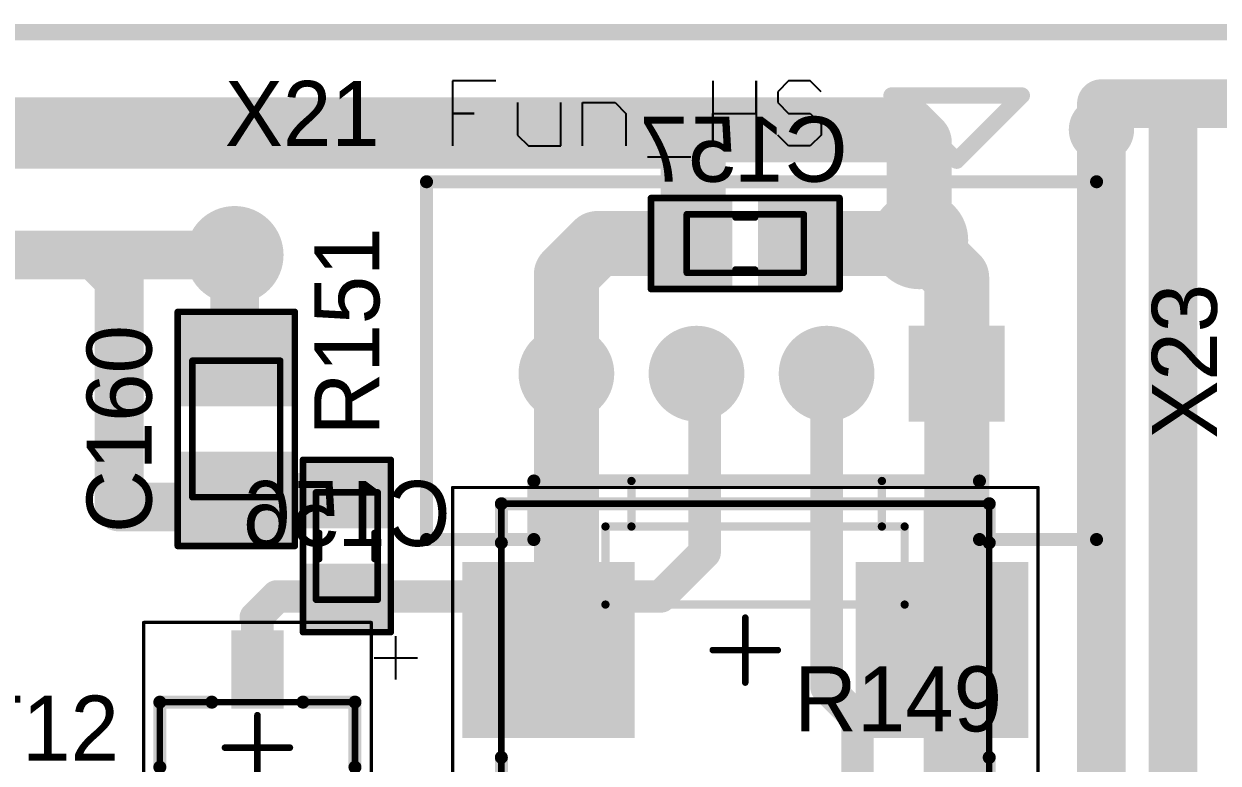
# Model space of a CAD drawing. Header units: millimetres. Extents: x 29 to 180, y 30 to 200.
# Drawn here: x 80.74 to 99.09, y 188.76 to 200.13 of the extents above; entities that cross this region are included whole.
import ezdxf

# ---------------------------------------------------------------- set-up
doc = ezdxf.new("R2010")
doc.units = ezdxf.units.MM
for name, color, linetype in [('BottomLayer', 5, 'Continuous'), ('BottomOverlay', 54, 'Continuous'), ('BottomPaste', 16, 'Continuous'), ('BottomSolder', 6, 'Continuous'), ('Mechanical1', 6, 'Continuous'), ('Mechanical13', 56, 'Continuous'), ('Mechanical15', 56, 'Continuous'), ('MultiLayer', 9, 'Continuous'), ('PadHoleLayer', 156, 'Continuous'), ('TopLayer', 1, 'Continuous'), ('TopOverlay', 2, 'Continuous'), ('TopPaste', 8, 'Continuous'), ('TopSolder', 216, 'Continuous'), ('ViaHoleLayer', 16, 'Continuous')]:
    doc.layers.add(name, color=color, linetype=linetype)

# ---------------------------------------------------------------- blocks, each defined once
blk = doc.blocks.new('TAJD_B_349')
at = {"layer": 'BottomLayer'}
for points in [[(-4.25, 1.25), (-4.25, -1.25), (-1.8, 1.25), (-1.8, -1.25)], [(1.8, 1.25), (1.8, -1.25), (4.25, 1.25), (4.25, -1.25)]]:
    blk.add_solid(points, dxfattribs=at)
at = {"layer": 'BottomOverlay'}
for p, q in [((5.374, 0.45), (5.374, -0.216)), ((5.707, 0.117), (5.041, 0.117))]:
    blk.add_line(p, q, dxfattribs=at)
at = {"layer": 'BottomOverlay', "const_width": 0.2}
for points in [[(-3.75, 2.25), (-3.75, 1.65)], [(3.75, 2.25), (-3.75, 2.25)], [(3.75, 2.25), (3.75, 1.65)], [(-3.75, -1.65), (-3.75, -2.25)], [(3.75, -1.65), (3.75, -2.25)], [(3.75, -2.25), (-3.75, -2.25)]]:
    blk.add_lwpolyline(points, dxfattribs=at)
at = {"layer": 'BottomOverlay', "const_width": 0.1}
for points in [[(-3.8, 2.25, 1), (-3.7, 2.25, 1)], [(-3.8, 2.25, 1), (-3.7, 2.25, 1)], [(3.7, 2.25, 1), (3.8, 2.25, 1)], [(3.7, 2.25, 1), (3.8, 2.25, 1)], [(-3.8, 1.65, 1), (-3.7, 1.65, 1)], [(3.7, 1.65, 1), (3.8, 1.65, 1)], [(-3.8, -1.65, 1), (-3.7, -1.65, 1)], [(3.7, -1.65, 1), (3.8, -1.65, 1)], [(-3.8, -2.25, 1), (-3.7, -2.25, 1)], [(-3.8, -2.25, 1), (-3.7, -2.25, 1)], [(3.7, -2.25, 1), (3.8, -2.25, 1)], [(3.7, -2.25, 1), (3.8, -2.25, 1)]]:
    blk.add_lwpolyline(points, format="xyb", close=True, dxfattribs=at)
at = {"layer": 'BottomPaste'}
for points in [[(-4.25, 1.25), (-4.25, -1.25), (-1.8, 1.25), (-1.8, -1.25)], [(1.8, 1.25), (1.8, -1.25), (4.25, 1.25), (4.25, -1.25)]]:
    blk.add_solid(points, dxfattribs=at)
at = {"layer": 'BottomSolder'}
for points in [[(-4.352, 1.352), (-4.352, -1.352), (-1.698, 1.352), (-1.698, -1.352)], [(1.698, 1.352), (1.698, -1.352), (4.352, 1.352), (4.352, -1.352)]]:
    blk.add_solid(points, dxfattribs=at)
at = {"layer": 'Mechanical13', "const_width": 0.1}
for points in [[(3.75, 2.25), (-3.75, 2.25)], [(-3.75, 2.25), (-3.75, -2.25)], [(3.75, 2.25), (3.75, -2.25)], [(3.75, -2.25), (-3.75, -2.25)]]:
    blk.add_lwpolyline(points, dxfattribs=at)
at = {"layer": 'Mechanical13', "const_width": 0.05}
for points in [[(-3.775, 2.25, 1), (-3.725, 2.25, 1)], [(-3.775, 2.25, 1), (-3.725, 2.25, 1)], [(3.725, 2.25, 1), (3.775, 2.25, 1)], [(3.725, 2.25, 1), (3.775, 2.25, 1)], [(-3.775, -2.25, 1), (-3.725, -2.25, 1)], [(-3.775, -2.25, 1), (-3.725, -2.25, 1)], [(3.725, -2.25, 1), (3.775, -2.25, 1)], [(3.725, -2.25, 1), (3.775, -2.25, 1)]]:
    blk.add_lwpolyline(points, format="xyb", close=True, dxfattribs=at)
at = {"layer": 'Mechanical13'}
blk.add_solid([(-3.75, -2.25), (-2.741, -2.25), (-3.75, 2.25), (-2.741, 2.25)], dxfattribs=at)
at = {"layer": 'Mechanical15'}
for points, const_width in [([(4.5, 2.5), (-4.5, 2.5)], 0.05), ([(-4.5, 2.5), (-4.5, -2.5)], 0.05), ([(4.5, 2.5), (4.5, -2.5)], 0.05), ([(0, 0.5), (0, -0.5)], 0.1), ([(0.5, 0), (-0.5, 0)], 0.1), ([(4.5, -2.5), (-4.5, -2.5)], 0.05)]:
    blk.add_lwpolyline(points, dxfattribs=dict(at, const_width=const_width))
for points, const_width in [([(-4.513, 2.5, 1), (-4.488, 2.5, 1)], 0.025), ([(-4.513, 2.5, 1), (-4.488, 2.5, 1)], 0.025), ([(4.487, 2.5, 1), (4.512, 2.5, 1)], 0.025), ([(4.487, 2.5, 1), (4.512, 2.5, 1)], 0.025), ([(-0.025, 0.5, 1), (0.025, 0.5, 1)], 0.05), ([(-0.525, 0, 1), (-0.475, 0, 1)], 0.05), ([(0.475, 0, 1), (0.525, 0, 1)], 0.05), ([(-0.025, -0.5, 1), (0.025, -0.5, 1)], 0.05), ([(-4.513, -2.5, 1), (-4.488, -2.5, 1)], 0.025), ([(-4.513, -2.5, 1), (-4.488, -2.5, 1)], 0.025), ([(4.487, -2.5, 1), (4.512, -2.5, 1)], 0.025), ([(4.487, -2.5, 1), (4.512, -2.5, 1)], 0.025)]:
    blk.add_lwpolyline(points, format="xyb", close=True, dxfattribs=dict(at, const_width=const_width))
blk = doc.blocks.new('SMD_C_0603_B_350')
at = {"layer": 'BottomLayer'}
for points in [[(-1.3, 0.55), (-1.3, -0.55), (-0.3, 0.55), (-0.3, -0.55)], [(0.3, 0.55), (0.3, -0.55), (1.3, 0.55), (1.3, -0.55)]]:
    blk.add_solid(points, dxfattribs=at)
at = {"layer": 'BottomOverlay', "const_width": 0.1}
for points in [[(-1.45, 0.7), (-1.45, -0.7)], [(1.45, 0.7), (-1.45, 0.7)], [(1.45, 0.7), (1.45, -0.7)], [(0.15, 0.4), (-0.15, 0.4)], [(0.15, -0.4), (-0.15, -0.4)], [(1.45, -0.7), (-1.45, -0.7)]]:
    blk.add_lwpolyline(points, dxfattribs=at)
at = {"layer": 'BottomOverlay', "const_width": 0.05}
for points in [[(-1.475, 0.7, 1), (-1.425, 0.7, 1)], [(-1.475, 0.7, 1), (-1.425, 0.7, 1)], [(1.425, 0.7, 1), (1.475, 0.7, 1)], [(1.425, 0.7, 1), (1.475, 0.7, 1)], [(-0.175, 0.4, 1), (-0.125, 0.4, 1)], [(0.125, 0.4, 1), (0.175, 0.4, 1)], [(-0.175, -0.4, 1), (-0.125, -0.4, 1)], [(0.125, -0.4, 1), (0.175, -0.4, 1)], [(-1.475, -0.7, 1), (-1.425, -0.7, 1)], [(-1.475, -0.7, 1), (-1.425, -0.7, 1)], [(1.425, -0.7, 1), (1.475, -0.7, 1)], [(1.425, -0.7, 1), (1.475, -0.7, 1)]]:
    blk.add_lwpolyline(points, format="xyb", close=True, dxfattribs=at)
at = {"layer": 'BottomPaste'}
for points in [[(-1.3, 0.55), (-1.3, -0.55), (-0.3, 0.55), (-0.3, -0.55)], [(0.3, 0.55), (0.3, -0.55), (1.3, 0.55), (1.3, -0.55)]]:
    blk.add_solid(points, dxfattribs=at)
at = {"layer": 'BottomSolder'}
for points in [[(-1.402, 0.652), (-1.402, -0.652), (-0.198, 0.652), (-0.198, -0.652)], [(0.198, 0.652), (0.198, -0.652), (1.402, 0.652), (1.402, -0.652)]]:
    blk.add_solid(points, dxfattribs=at)
at = {"layer": 'Mechanical13', "const_width": 0.1}
for points in [[(-0.9, 0.45), (-0.9, -0.45)], [(0.9, 0.45), (-0.9, 0.45)], [(0.9, 0.45), (0.9, -0.45)], [(0.9, -0.45), (-0.9, -0.45)]]:
    blk.add_lwpolyline(points, dxfattribs=at)
at = {"layer": 'Mechanical13', "const_width": 0.05}
for points in [[(-0.925, 0.45, 1), (-0.875, 0.45, 1)], [(-0.925, 0.45, 1), (-0.875, 0.45, 1)], [(0.875, 0.45, 1), (0.925, 0.45, 1)], [(0.875, 0.45, 1), (0.925, 0.45, 1)], [(-0.925, -0.45, 1), (-0.875, -0.45, 1)], [(-0.925, -0.45, 1), (-0.875, -0.45, 1)], [(0.875, -0.45, 1), (0.925, -0.45, 1)], [(0.875, -0.45, 1), (0.925, -0.45, 1)]]:
    blk.add_lwpolyline(points, format="xyb", close=True, dxfattribs=at)
at = {"layer": 'Mechanical15', "const_width": 0.05}
for points in [[(-1.475, 0.7), (-1.475, -0.7)], [(1.45, 0.7), (-1.475, 0.7)], [(1.45, 0.7), (1.45, -0.7)], [(1.45, -0.7), (-1.475, -0.7)]]:
    blk.add_lwpolyline(points, dxfattribs=at)
at = {"layer": 'Mechanical15', "const_width": 0.025}
for points in [[(-1.488, 0.7, 1), (-1.463, 0.7, 1)], [(-1.488, 0.7, 1), (-1.463, 0.7, 1)], [(1.438, 0.7, 1), (1.462, 0.7, 1)], [(1.438, 0.7, 1), (1.462, 0.7, 1)], [(-1.488, -0.7, 1), (-1.463, -0.7, 1)], [(-1.488, -0.7, 1), (-1.463, -0.7, 1)], [(1.438, -0.7, 1), (1.462, -0.7, 1)], [(1.438, -0.7, 1), (1.462, -0.7, 1)]]:
    blk.add_lwpolyline(points, format="xyb", close=True, dxfattribs=at)
blk = doc.blocks.new('SMD_C_0805_352')
at = {"layer": 'Mechanical13', "const_width": 0.1}
for points in [[(-1.05, 0.675), (1.05, 0.675)], [(-1.05, 0.675), (-1.05, -0.675)], [(1.05, 0.675), (1.05, -0.675)], [(-1.05, -0.675), (1.05, -0.675)]]:
    blk.add_lwpolyline(points, dxfattribs=at)
at = {"layer": 'Mechanical13', "const_width": 0.05}
for points in [[(-1.075, 0.675, 1), (-1.025, 0.675, 1)], [(-1.075, 0.675, 1), (-1.025, 0.675, 1)], [(1.025, 0.675, 1), (1.075, 0.675, 1)], [(1.025, 0.675, 1), (1.075, 0.675, 1)], [(-1.075, -0.675, 1), (-1.025, -0.675, 1)], [(-1.075, -0.675, 1), (-1.025, -0.675, 1)], [(1.025, -0.675, 1), (1.075, -0.675, 1)], [(1.025, -0.675, 1), (1.075, -0.675, 1)]]:
    blk.add_lwpolyline(points, format="xyb", close=True, dxfattribs=at)
at = {"layer": 'Mechanical15', "const_width": 0.05}
for points in [[(-1.8, 0.9), (1.825, 0.9)], [(-1.8, 0.9), (-1.8, -0.9)], [(1.825, 0.9), (1.825, -0.9)], [(-1.8, -0.9), (1.825, -0.9)]]:
    blk.add_lwpolyline(points, dxfattribs=at)
at = {"layer": 'Mechanical15', "const_width": 0.025}
for points in [[(-1.812, 0.9, 1), (-1.787, 0.9, 1)], [(-1.812, 0.9, 1), (-1.787, 0.9, 1)], [(1.813, 0.9, 1), (1.837, 0.9, 1)], [(1.813, 0.9, 1), (1.837, 0.9, 1)], [(-1.812, -0.9, 1), (-1.787, -0.9, 1)], [(-1.812, -0.9, 1), (-1.787, -0.9, 1)], [(1.813, -0.9, 1), (1.837, -0.9, 1)], [(1.813, -0.9, 1), (1.837, -0.9, 1)]]:
    blk.add_lwpolyline(points, format="xyb", close=True, dxfattribs=at)
at = {"layer": 'TopLayer'}
for points in [[(-0.45, -0.75), (-0.45, 0.75), (-1.65, -0.75), (-1.65, 0.75)], [(1.65, -0.75), (1.65, 0.75), (0.45, -0.75), (0.45, 0.75)]]:
    blk.add_solid(points, dxfattribs=at)
at = {"layer": 'TopOverlay', "const_width": 0.1}
for points in [[(-1.8, 0.9), (-1.8, -0.9)], [(-1.8, 0.9), (1.8, 0.9)], [(1.8, 0.9), (1.8, -0.9)], [(-0.35, 0.675), (0.35, 0.675)], [(-0.35, -0.675), (0.35, -0.675)], [(-1.8, -0.9), (1.8, -0.9)]]:
    blk.add_lwpolyline(points, dxfattribs=at)
at = {"layer": 'TopOverlay', "const_width": 0.05}
for points in [[(-1.825, 0.9, 1), (-1.775, 0.9, 1)], [(-1.825, 0.9, 1), (-1.775, 0.9, 1)], [(1.775, 0.9, 1), (1.825, 0.9, 1)], [(1.775, 0.9, 1), (1.825, 0.9, 1)], [(-0.375, 0.675, 1), (-0.325, 0.675, 1)], [(0.325, 0.675, 1), (0.375, 0.675, 1)], [(-0.375, -0.675, 1), (-0.325, -0.675, 1)], [(0.325, -0.675, 1), (0.375, -0.675, 1)], [(-1.825, -0.9, 1), (-1.775, -0.9, 1)], [(-1.825, -0.9, 1), (-1.775, -0.9, 1)], [(1.775, -0.9, 1), (1.825, -0.9, 1)], [(1.775, -0.9, 1), (1.825, -0.9, 1)]]:
    blk.add_lwpolyline(points, format="xyb", close=True, dxfattribs=at)
at = {"layer": 'TopPaste'}
for points in [[(-0.45, -0.75), (-0.45, 0.75), (-1.65, -0.75), (-1.65, 0.75)], [(1.65, -0.75), (1.65, 0.75), (0.45, -0.75), (0.45, 0.75)]]:
    blk.add_solid(points, dxfattribs=at)
at = {"layer": 'TopSolder'}
for points in [[(-0.348, -0.852), (-0.348, 0.852), (-1.752, -0.852), (-1.752, 0.852)], [(1.752, -0.852), (1.752, 0.852), (0.348, -0.852), (0.348, 0.852)]]:
    blk.add_solid(points, dxfattribs=at)
blk = doc.blocks.new('SMD_R_0603_521')
at = {"layer": 'Mechanical13', "const_width": 0.1}
for points in [[(-0.825, -0.475), (-0.825, 0.475)], [(0.825, 0.475), (-0.825, 0.475)], [(0.825, -0.475), (0.825, 0.475)], [(0.825, -0.475), (-0.825, -0.475)]]:
    blk.add_lwpolyline(points, dxfattribs=at)
at = {"layer": 'Mechanical13', "const_width": 0.05}
for points in [[(-0.85, 0.475, 1), (-0.8, 0.475, 1)], [(-0.85, 0.475, 1), (-0.8, 0.475, 1)], [(0.8, 0.475, 1), (0.85, 0.475, 1)], [(0.8, 0.475, 1), (0.85, 0.475, 1)], [(-0.85, -0.475, 1), (-0.8, -0.475, 1)], [(-0.85, -0.475, 1), (-0.8, -0.475, 1)], [(0.8, -0.475, 1), (0.85, -0.475, 1)], [(0.8, -0.475, 1), (0.85, -0.475, 1)]]:
    blk.add_lwpolyline(points, format="xyb", close=True, dxfattribs=at)
at = {"layer": 'Mechanical15', "const_width": 0.05}
for points in [[(-1.325, -0.675), (-1.325, 0.675)], [(1.325, 0.675), (-1.325, 0.675)], [(1.325, -0.675), (1.325, 0.675)], [(1.325, -0.675), (-1.325, -0.675)]]:
    blk.add_lwpolyline(points, dxfattribs=at)
at = {"layer": 'Mechanical15', "const_width": 0.025}
for points in [[(-1.338, 0.675, 1), (-1.313, 0.675, 1)], [(-1.338, 0.675, 1), (-1.313, 0.675, 1)], [(1.313, 0.675, 1), (1.338, 0.675, 1)], [(1.313, 0.675, 1), (1.338, 0.675, 1)], [(-1.338, -0.675, 1), (-1.313, -0.675, 1)], [(-1.338, -0.675, 1), (-1.313, -0.675, 1)], [(1.313, -0.675, 1), (1.338, -0.675, 1)], [(1.313, -0.675, 1), (1.338, -0.675, 1)]]:
    blk.add_lwpolyline(points, format="xyb", close=True, dxfattribs=at)
at = {"layer": 'TopLayer'}
for points in [[(-0.375, -0.525), (-0.375, 0.525), (-1.175, -0.525), (-1.175, 0.525)], [(1.175, -0.525), (1.175, 0.525), (0.375, -0.525), (0.375, 0.525)]]:
    blk.add_solid(points, dxfattribs=at)
at = {"layer": 'TopOverlay', "const_width": 0.1}
for points in [[(1.325, 0.675), (-1.325, 0.675)], [(-1.325, -0.675), (-1.325, 0.675)], [(1.325, -0.675), (1.325, 0.675)], [(-0.1, 0.425), (-0.2, 0.425)], [(0.1, 0.425), (-0.1, 0.425)], [(0.2, 0.425), (0.1, 0.425)], [(0.2, -0.425), (-0.2, -0.425)], [(1.325, -0.675), (-1.325, -0.675)]]:
    blk.add_lwpolyline(points, dxfattribs=at)
at = {"layer": 'TopOverlay', "const_width": 0.05}
for points in [[(-1.35, 0.675, 1), (-1.3, 0.675, 1)], [(-1.35, 0.675, 1), (-1.3, 0.675, 1)], [(1.3, 0.675, 1), (1.35, 0.675, 1)], [(1.3, 0.675, 1), (1.35, 0.675, 1)], [(-0.225, 0.425, 1), (-0.175, 0.425, 1)], [(-0.125, 0.425, 1), (-0.075, 0.425, 1)], [(-0.125, 0.425, 1), (-0.075, 0.425, 1)], [(0.075, 0.425, 1), (0.125, 0.425, 1)], [(0.075, 0.425, 1), (0.125, 0.425, 1)], [(0.175, 0.425, 1), (0.225, 0.425, 1)], [(-0.225, -0.425, 1), (-0.175, -0.425, 1)], [(0.175, -0.425, 1), (0.225, -0.425, 1)], [(-1.35, -0.675, 1), (-1.3, -0.675, 1)], [(-1.35, -0.675, 1), (-1.3, -0.675, 1)], [(1.3, -0.675, 1), (1.35, -0.675, 1)], [(1.3, -0.675, 1), (1.35, -0.675, 1)]]:
    blk.add_lwpolyline(points, format="xyb", close=True, dxfattribs=at)
at = {"layer": 'TopPaste'}
for points in [[(-0.375, -0.525), (-0.375, 0.525), (-1.175, -0.525), (-1.175, 0.525)], [(1.175, -0.525), (1.175, 0.525), (0.375, -0.525), (0.375, 0.525)]]:
    blk.add_solid(points, dxfattribs=at)
at = {"layer": 'TopSolder'}
for points in [[(-0.273, -0.627), (-0.273, 0.627), (-1.277, -0.627), (-1.277, 0.627)], [(1.277, -0.627), (1.277, 0.627), (0.273, -0.627), (0.273, 0.627)]]:
    blk.add_solid(points, dxfattribs=at)
blk = doc.blocks.new('SOT23_3_570')
at = {"layer": 'Mechanical13', "const_width": 0.1}
for points in [[(-0.7, 1.5), (0.7, 1.5)], [(-0.7, 1.5), (-0.7, -1.5)], [(0.7, 1.5), (0.7, -1.5)], [(-0.7, -1.5), (0.7, -1.5)]]:
    blk.add_lwpolyline(points, dxfattribs=at)
at = {"layer": 'Mechanical13', "const_width": 0.05}
for points in [[(-0.725, 1.5, 1), (-0.675, 1.5, 1)], [(-0.725, 1.5, 1), (-0.675, 1.5, 1)], [(0.675, 1.5, 1), (0.725, 1.5, 1)], [(0.675, 1.5, 1), (0.725, 1.5, 1)], [(-0.725, -1.5, 1), (-0.675, -1.5, 1)], [(-0.725, -1.5, 1), (-0.675, -1.5, 1)], [(0.675, -1.5, 1), (0.725, -1.5, 1)], [(0.675, -1.5, 1), (0.725, -1.5, 1)]]:
    blk.add_lwpolyline(points, format="xyb", close=True, dxfattribs=at)
at = {"layer": 'Mechanical15'}
for points, const_width in [([(-1.925, 1.75), (1.925, 1.75)], 0.05), ([(-1.925, 1.75), (-1.925, -1.75)], 0.05), ([(1.925, 1.75), (1.925, -1.75)], 0.05), ([(0, 0.5), (0, -0.5)], 0.1), ([(-0.5, 0), (0.5, 0)], 0.1), ([(-1.925, -1.75), (1.925, -1.75)], 0.05)]:
    blk.add_lwpolyline(points, dxfattribs=dict(at, const_width=const_width))
for points, const_width in [([(-1.937, 1.75, 1), (-1.913, 1.75, 1)], 0.025), ([(-1.937, 1.75, 1), (-1.913, 1.75, 1)], 0.025), ([(1.913, 1.75, 1), (1.937, 1.75, 1)], 0.025), ([(1.913, 1.75, 1), (1.937, 1.75, 1)], 0.025), ([(-0.025, 0.5, 1), (0.025, 0.5, 1)], 0.05), ([(-0.525, 0, 1), (-0.475, 0, 1)], 0.05), ([(0.475, 0, 1), (0.525, 0, 1)], 0.05), ([(-0.025, -0.5, 1), (0.025, -0.5, 1)], 0.05), ([(-1.937, -1.75, 1), (-1.913, -1.75, 1)], 0.025), ([(-1.937, -1.75, 1), (-1.913, -1.75, 1)], 0.025), ([(1.913, -1.75, 1), (1.937, -1.75, 1)], 0.025), ([(1.913, -1.75, 1), (1.937, -1.75, 1)], 0.025)]:
    blk.add_lwpolyline(points, format="xyb", close=True, dxfattribs=dict(at, const_width=const_width))
at = {"layer": 'TopLayer'}
for points in [[(-0.7, 0.65), (-0.7, 1.25), (-1.7, 0.65), (-1.7, 1.25)], [(1.7, -0.3), (1.7, 0.3), (0.7, -0.3), (0.7, 0.3)], [(-0.7, -1.25), (-0.7, -0.65), (-1.7, -1.25), (-1.7, -0.65)]]:
    blk.add_solid(points, dxfattribs=at)
at = {"layer": 'TopOverlay'}
for points, const_width in [([(-1.075, 1.8, 1), (-1.325, 1.8, 1)], 0.25), ([(-1.388, 1.8, 1), (-1.263, 1.8, 1)], 0.125), ([(-1.137, 1.8, 1), (-1.012, 1.8, 1)], 0.125), ([(-0.35, 1.5, 1), (-0.25, 1.5, 1)], 0.1), ([(0.65, 1.5, 1), (0.75, 1.5, 1)], 0.1), ([(0.65, 1.5, 1), (0.75, 1.5, 1)], 0.1), ([(0.65, 0.7, 1), (0.75, 0.7, 1)], 0.1), ([(0.65, -0.7, 1), (0.75, -0.7, 1)], 0.1), ([(-0.35, -1.5, 1), (-0.25, -1.5, 1)], 0.1), ([(0.65, -1.5, 1), (0.75, -1.5, 1)], 0.1), ([(0.65, -1.5, 1), (0.75, -1.5, 1)], 0.1)]:
    blk.add_lwpolyline(points, format="xyb", close=True, dxfattribs=dict(at, const_width=const_width))
at = {"layer": 'TopOverlay', "const_width": 0.2}
for points in [[(-0.3, 1.5), (0.7, 1.5)], [(0.7, 1.5), (0.7, 0.7)], [(0.7, -0.7), (0.7, -1.5)], [(-0.3, -1.5), (0.7, -1.5)]]:
    blk.add_lwpolyline(points, dxfattribs=at)
at = {"layer": 'TopPaste'}
for points in [[(-0.7, 0.65), (-0.7, 1.25), (-1.7, 0.65), (-1.7, 1.25)], [(1.7, -0.3), (1.7, 0.3), (0.7, -0.3), (0.7, 0.3)], [(-0.7, -1.25), (-0.7, -0.65), (-1.7, -1.25), (-1.7, -0.65)]]:
    blk.add_solid(points, dxfattribs=at)
at = {"layer": 'TopSolder'}
for points in [[(-0.598, 0.548), (-0.598, 1.352), (-1.802, 0.548), (-1.802, 1.352)], [(1.802, -0.402), (1.802, 0.402), (0.598, -0.402), (0.598, 0.402)], [(-0.598, -1.352), (-0.598, -0.548), (-1.802, -1.352), (-1.802, -0.548)]]:
    blk.add_solid(points, dxfattribs=at)
blk = doc.blocks.new('35362_0450_596')
at = {"layer": 'BottomLayer', "const_width": 0.61}
for points in [[(-6.305, 0, 1), (-5.695, 0, 1)], [(-4.304, 0, 1), (-3.695, 0, 1)], [(-2.305, 0, 1), (-1.695, 0, 1)]]:
    blk.add_lwpolyline(points, format="xyb", close=True, dxfattribs=at)
at = {"layer": 'BottomLayer'}
blk.add_solid([(-0.61, -0.61), (0.61, -0.61), (-0.61, 0.61), (0.61, 0.61)], dxfattribs=at)
at = {"layer": 'BottomSolder', "const_width": 0.736}
for points in [[(-6.368, 0, 1), (-5.632, 0, 1)], [(-4.368, 0, 1), (-3.632, 0, 1)], [(-2.368, 0, 1), (-1.632, 0, 1)]]:
    blk.add_lwpolyline(points, format="xyb", close=True, dxfattribs=at)
at = {"layer": 'BottomSolder'}
blk.add_solid([(-0.736, -0.736), (0.736, -0.736), (-0.736, 0.736), (0.736, 0.736)], dxfattribs=at)
at = {"layer": 'PadHoleLayer', "const_width": 0.406}
for points in [[(-6.203, 0, 1), (-5.797, 0, 1)], [(-4.203, 0, 1), (-3.796, 0, 1)], [(-2.203, 0, 1), (-1.797, 0, 1)], [(-0.203, 0, 1), (0.203, 0, 1)]]:
    blk.add_lwpolyline(points, format="xyb", close=True, dxfattribs=at)
at = {"layer": 'TopLayer', "const_width": 0.61}
for points in [[(-6.305, 0, 1), (-5.695, 0, 1)], [(-4.304, 0, 1), (-3.695, 0, 1)], [(-2.305, 0, 1), (-1.695, 0, 1)]]:
    blk.add_lwpolyline(points, format="xyb", close=True, dxfattribs=at)
at = {"layer": 'TopLayer'}
blk.add_solid([(-0.61, -0.61), (0.61, -0.61), (-0.61, 0.61), (0.61, 0.61)], dxfattribs=at)
at = {"layer": 'TopOverlay'}
for points, const_width in [([(-1, 4.275), (0, 3.275)], 0.254), ([(-1, 4.275), (1, 4.275)], 0.254), ([(0, 3.275), (1, 4.275)], 0.254), ([(-8.15, 2.95), (2.15, 2.95)], 0.2), ([(-8.15, -2.55), (-8.15, 2.95)], 0.2), ([(2.15, -2.55), (2.15, 2.95)], 0.2), ([(-6.5, -2.55), (-6.5, -1.65)], 0.2), ([(-6.5, -1.65), (0.35, -1.65)], 0.2), ([(-5, -1.65), (-1.15, -1.65)], 0.127), ([(-5, -2.35), (-5, -1.65)], 0.127), ([(-1.15, -2.35), (-1.15, -1.65)], 0.127), ([(0.35, -2.55), (0.35, -1.65)], 0.2), ([(-5.4, -3.55), (-5.4, -2.35)], 0.127), ([(-5.4, -2.35), (-0.8, -2.35)], 0.127), ([(-5, -2.35), (-1.15, -2.35)], 0.127), ([(-0.8, -3.55), (-0.8, -2.35)], 0.127), ([(-8.15, -2.55), (-6.5, -2.55)], 0.2), ([(0.35, -2.55), (2.15, -2.55)], 0.2), ([(-5.4, -3.55), (-0.8, -3.55)], 0.127)]:
    blk.add_lwpolyline(points, dxfattribs=dict(at, const_width=const_width))
for points, const_width in [([(-1.064, 4.275, 1), (-0.937, 4.275, 1)], 0.127), ([(-1.064, 4.275, 1), (-0.937, 4.275, 1)], 0.127), ([(0.936, 4.275, 1), (1.063, 4.275, 1)], 0.127), ([(0.936, 4.275, 1), (1.063, 4.275, 1)], 0.127), ([(-0.064, 3.275, 1), (0.063, 3.275, 1)], 0.127), ([(-0.064, 3.275, 1), (0.063, 3.275, 1)], 0.127), ([(-8.2, 2.95, 1), (-8.1, 2.95, 1)], 0.0999), ([(-8.2, 2.95, 1), (-8.1, 2.95, 1)], 0.0999), ([(2.1, 2.95, 1), (2.2, 2.95, 1)], 0.0999), ([(2.1, 2.95, 1), (2.2, 2.95, 1)], 0.0999), ([(-6.55, -1.65, 1), (-6.45, -1.65, 1)], 0.0999), ([(-6.55, -1.65, 1), (-6.45, -1.65, 1)], 0.0999), ([(-5.032, -1.65, 1), (-4.968, -1.65, 1)], 0.0635), ([(-5.032, -1.65, 1), (-4.968, -1.65, 1)], 0.0635), ([(-1.182, -1.65, 1), (-1.118, -1.65, 1)], 0.0635), ([(-1.182, -1.65, 1), (-1.118, -1.65, 1)], 0.0635), ([(0.3, -1.65, 1), (0.4, -1.65, 1)], 0.0999), ([(0.3, -1.65, 1), (0.4, -1.65, 1)], 0.0999), ([(-5.431, -2.35, 1), (-5.368, -2.35, 1)], 0.0635), ([(-5.431, -2.35, 1), (-5.368, -2.35, 1)], 0.0635), ([(-5.032, -2.35, 1), (-4.968, -2.35, 1)], 0.0635), ([(-5.032, -2.35, 1), (-4.968, -2.35, 1)], 0.0635), ([(-1.182, -2.35, 1), (-1.118, -2.35, 1)], 0.0635), ([(-1.182, -2.35, 1), (-1.118, -2.35, 1)], 0.0635), ([(-0.831, -2.35, 1), (-0.768, -2.35, 1)], 0.0635), ([(-0.831, -2.35, 1), (-0.768, -2.35, 1)], 0.0635), ([(-8.2, -2.55, 1), (-8.1, -2.55, 1)], 0.0999), ([(-8.2, -2.55, 1), (-8.1, -2.55, 1)], 0.0999), ([(-6.55, -2.55, 1), (-6.45, -2.55, 1)], 0.0999), ([(-6.55, -2.55, 1), (-6.45, -2.55, 1)], 0.0999), ([(0.3, -2.55, 1), (0.4, -2.55, 1)], 0.0999), ([(0.3, -2.55, 1), (0.4, -2.55, 1)], 0.0999), ([(2.1, -2.55, 1), (2.2, -2.55, 1)], 0.0999), ([(2.1, -2.55, 1), (2.2, -2.55, 1)], 0.0999), ([(-5.431, -3.55, 1), (-5.368, -3.55, 1)], 0.0635), ([(-5.431, -3.55, 1), (-5.368, -3.55, 1)], 0.0635), ([(-0.831, -3.55, 1), (-0.768, -3.55, 1)], 0.0635), ([(-0.831, -3.55, 1), (-0.768, -3.55, 1)], 0.0635)]:
    blk.add_lwpolyline(points, format="xyb", close=True, dxfattribs=dict(at, const_width=const_width))
at = {"layer": 'TopSolder', "const_width": 0.736}
for points in [[(-6.368, 0, 1), (-5.632, 0, 1)], [(-4.368, 0, 1), (-3.632, 0, 1)], [(-2.368, 0, 1), (-1.632, 0, 1)]]:
    blk.add_lwpolyline(points, format="xyb", close=True, dxfattribs=at)
at = {"layer": 'TopSolder'}
blk.add_solid([(-0.736, -0.736), (0.736, -0.736), (-0.736, 0.736), (0.736, 0.736)], dxfattribs=at)

msp = doc.modelspace()

# ---------------------------------------------------------------- linework, layer by layer
at = {"layer": 'BottomLayer'}
for points, const_width in [([(98.4, 198.9), (128.9, 198.9)], 0.75), ([(98.4, 173.9), (98.4, 198.9)], 0.75), ([(46.4, 198.4), (91.025, 198.4)], 1), ([(91.025, 196.75), (91.025, 198.4)], 1), ([(97.3, 174.9), (97.3, 198.5)], 0.75), ([(89.075, 196.275), (89.55, 196.75)], 1), ([(89.55, 196.75), (91.025, 196.75)], 1), ([(92.625, 196.75), (94.45, 196.75)], 1), ([(94.45, 196.75), (94.5, 196.8)], 1), ([(94.5, 196.8), (95.075, 196.225)], 1), ([(72.575, 196.575), (83.975, 196.575)], 0.75), ([(89.075, 194.75), (89.075, 196.275)], 1), ([(95.075, 194.75), (95.075, 196.225)], 1), ([(89.075, 190.775), (89.075, 194.75)], 1), ([(95.075, 190.725), (95.075, 194.75)], 1), ([(88.8, 190.5), (89.075, 190.775)], 1), ([(94.85, 190.5), (95.075, 190.725)], 1)]:
    msp.add_lwpolyline(points, dxfattribs=dict(at, const_width=const_width))
for points, const_width in [([(98.212, 198.9, 1), (98.587, 198.9, 1)], 0.375), ([(98.212, 198.9, 1), (98.587, 198.9, 1)], 0.375), ([(90.775, 198.4, 1), (91.275, 198.4, 1)], 0.5), ([(90.775, 198.4, 1), (91.275, 198.4, 1)], 0.5), ([(97.1, 198.5, 1), (97.5, 198.5, 1)], 0.4), ([(97.113, 198.5, 1), (97.488, 198.5, 1)], 0.375), ([(94.175, 196.8, 1), (94.825, 196.8, 1)], 0.65), ([(83.65, 196.575, 1), (84.3, 196.575, 1)], 0.65), ([(89.3, 196.75, 1), (89.8, 196.75, 1)], 0.5), ([(89.3, 196.75, 1), (89.8, 196.75, 1)], 0.5), ([(90.775, 196.75, 1), (91.275, 196.75, 1)], 0.5), ([(90.775, 196.75, 1), (91.275, 196.75, 1)], 0.5), ([(92.375, 196.75, 1), (92.875, 196.75, 1)], 0.5), ([(94.2, 196.75, 1), (94.7, 196.75, 1)], 0.5), ([(94.2, 196.75, 1), (94.7, 196.75, 1)], 0.5), ([(94.25, 196.8, 1), (94.75, 196.8, 1)], 0.5), ([(94.25, 196.8, 1), (94.75, 196.8, 1)], 0.5), ([(83.788, 196.575, 1), (84.163, 196.575, 1)], 0.375), ([(88.825, 196.275, 1), (89.325, 196.275, 1)], 0.5), ([(88.825, 196.275, 1), (89.325, 196.275, 1)], 0.5), ([(94.825, 196.225, 1), (95.325, 196.225, 1)], 0.5), ([(94.825, 196.225, 1), (95.325, 196.225, 1)], 0.5), ([(88.825, 194.75, 1), (89.325, 194.75, 1)], 0.5), ([(88.825, 194.75, 1), (89.325, 194.75, 1)], 0.5), ([(94.825, 194.75, 1), (95.325, 194.75, 1)], 0.5), ([(94.825, 194.75, 1), (95.325, 194.75, 1)], 0.5), ([(88.825, 190.775, 1), (89.325, 190.775, 1)], 0.5), ([(88.825, 190.775, 1), (89.325, 190.775, 1)], 0.5), ([(94.825, 190.725, 1), (95.325, 190.725, 1)], 0.5), ([(94.825, 190.725, 1), (95.325, 190.725, 1)], 0.5), ([(88.55, 190.5, 1), (89.05, 190.5, 1)], 0.5), ([(94.6, 190.5, 1), (95.1, 190.5, 1)], 0.5)]:
    msp.add_lwpolyline(points, format="xyb", close=True, dxfattribs=dict(at, const_width=const_width))
at = {"layer": 'BottomSolder'}
for points, const_width in [([(97.049, 198.5, 1), (97.551, 198.5, 1)], 0.502), ([(94.124, 196.8, 1), (94.876, 196.8, 1)], 0.752), ([(83.599, 196.575, 1), (84.351, 196.575, 1)], 0.752)]:
    msp.add_lwpolyline(points, format="xyb", close=True, dxfattribs=dict(at, const_width=const_width))
at = {"layer": 'Mechanical1', "const_width": 0.254}
msp.add_lwpolyline([(30, 200), (180, 200)], dxfattribs=at)
at = {"layer": 'MultiLayer'}
for points, const_width in [([(97.1, 198.5, 1), (97.5, 198.5, 1)], 0.4), ([(94.175, 196.8, 1), (94.825, 196.8, 1)], 0.65), ([(83.65, 196.575, 1), (84.3, 196.575, 1)], 0.65)]:
    msp.add_lwpolyline(points, format="xyb", close=True, dxfattribs=dict(at, const_width=const_width))
at = {"layer": 'TopLayer'}
for points, const_width in [([(97.3, 198.5), (97.3, 198.9)], 0.75), ([(97.3, 198.9), (135.85, 198.9)], 0.75), ([(46.4, 198.5), (94.3, 198.5)], 1), ([(94.3, 198.5), (94.5, 198.3)], 1), ([(94.5, 196.8), (94.5, 198.3)], 1), ([(70.775, 196.575), (81.825, 196.575)], 0.75), ([(81.825, 196.575), (82.2, 196.2)], 0.75), ([(83.975, 194.975), (83.975, 196.575)], 0.75), ([(82.2, 192.7), (82.2, 196.2)], 0.75), ([(83.975, 194.975), (84, 194.95)], 0.75), ([(91.075, 194.75), (91.2, 194.625)], 0.5), ([(93.075, 189.925), (93.075, 194.75)], 0.5), ([(91.2, 192), (91.2, 194.625)], 0.5), ([(83.85, 192.7), (84, 192.85)], 0.75), ([(84, 192.85), (85.675, 192.85)], 0.75), ([(85.675, 192.85), (85.7, 192.875)], 0.75), ([(82.2, 192.7), (83.85, 192.7)], 0.75), ([(90.525, 191.325), (91.2, 192)], 0.5), ([(84.3, 191), (84.625, 191.325)], 0.5), ([(84.625, 191.325), (85.7, 191.325)], 0.5), ([(85.7, 191.325), (90.525, 191.325)], 0.5), ([(84.3, 191), (84.325, 190.975)], 0.5), ([(84.325, 190.2), (84.325, 190.975)], 0.5), ([(93.075, 189.925), (93.55, 189.45)], 0.5), ([(93.55, 188), (93.55, 189.45)], 0.5)]:
    msp.add_lwpolyline(points, dxfattribs=dict(at, const_width=const_width))
for points, const_width in [([(97.113, 198.9, 1), (97.488, 198.9, 1)], 0.375), ([(97.113, 198.9, 1), (97.488, 198.9, 1)], 0.375), ([(94.05, 198.5, 1), (94.55, 198.5, 1)], 0.5), ([(94.05, 198.5, 1), (94.55, 198.5, 1)], 0.5), ([(97.1, 198.5, 1), (97.5, 198.5, 1)], 0.4), ([(97.113, 198.5, 1), (97.488, 198.5, 1)], 0.375), ([(94.25, 198.3, 1), (94.75, 198.3, 1)], 0.5), ([(94.25, 198.3, 1), (94.75, 198.3, 1)], 0.5), ([(94.175, 196.8, 1), (94.825, 196.8, 1)], 0.65), ([(83.65, 196.575, 1), (84.3, 196.575, 1)], 0.65), ([(94.25, 196.8, 1), (94.75, 196.8, 1)], 0.5), ([(81.637, 196.575, 1), (82.012, 196.575, 1)], 0.375), ([(81.637, 196.575, 1), (82.012, 196.575, 1)], 0.375), ([(83.788, 196.575, 1), (84.163, 196.575, 1)], 0.375), ([(82.013, 196.2, 1), (82.388, 196.2, 1)], 0.375), ([(82.013, 196.2, 1), (82.388, 196.2, 1)], 0.375), ([(83.788, 194.975, 1), (84.163, 194.975, 1)], 0.375), ([(83.788, 194.975, 1), (84.163, 194.975, 1)], 0.375), ([(83.813, 194.95, 1), (84.188, 194.95, 1)], 0.375), ([(90.95, 194.75, 1), (91.2, 194.75, 1)], 0.25), ([(92.95, 194.75, 1), (93.2, 194.75, 1)], 0.25), ([(91.075, 194.625, 1), (91.325, 194.625, 1)], 0.25), ([(91.075, 194.625, 1), (91.325, 194.625, 1)], 0.25), ([(83.813, 192.85, 1), (84.188, 192.85, 1)], 0.375), ([(83.813, 192.85, 1), (84.188, 192.85, 1)], 0.375), ([(85.487, 192.85, 1), (85.863, 192.85, 1)], 0.375), ([(85.487, 192.85, 1), (85.863, 192.85, 1)], 0.375), ([(85.513, 192.875, 1), (85.888, 192.875, 1)], 0.375), ([(82.013, 192.7, 1), (82.388, 192.7, 1)], 0.375), ([(82.013, 192.7, 1), (82.388, 192.7, 1)], 0.375), ([(83.663, 192.7, 1), (84.038, 192.7, 1)], 0.375), ([(83.663, 192.7, 1), (84.038, 192.7, 1)], 0.375), ([(91.075, 192, 1), (91.325, 192, 1)], 0.25), ([(91.075, 192, 1), (91.325, 192, 1)], 0.25), ([(84.5, 191.325, 1), (84.75, 191.325, 1)], 0.25), ([(84.5, 191.325, 1), (84.75, 191.325, 1)], 0.25), ([(85.575, 191.325, 1), (85.825, 191.325, 1)], 0.25), ([(85.575, 191.325, 1), (85.825, 191.325, 1)], 0.25), ([(90.4, 191.325, 1), (90.65, 191.325, 1)], 0.25), ([(90.4, 191.325, 1), (90.65, 191.325, 1)], 0.25), ([(84.175, 191, 1), (84.425, 191, 1)], 0.25), ([(84.175, 191, 1), (84.425, 191, 1)], 0.25), ([(84.2, 190.975, 1), (84.45, 190.975, 1)], 0.25), ([(84.2, 190.975, 1), (84.45, 190.975, 1)], 0.25), ([(84.2, 190.2, 1), (84.45, 190.2, 1)], 0.25), ([(92.95, 189.925, 1), (93.2, 189.925, 1)], 0.25), ([(92.95, 189.925, 1), (93.2, 189.925, 1)], 0.25), ([(93.425, 189.45, 1), (93.675, 189.45, 1)], 0.25), ([(93.425, 189.45, 1), (93.675, 189.45, 1)], 0.25)]:
    msp.add_lwpolyline(points, format="xyb", close=True, dxfattribs=dict(at, const_width=const_width))
at = {"layer": 'TopOverlay'}
for p, q in [((87.991, 199.25), (87.325, 199.25)), ((87.325, 199.25), (87.325, 198.75)), ((91.324, 199.25), (91.324, 198.25)), ((91.99, 198.75), (91.99, 199.25)), ((91.99, 199.25), (91.99, 198.25)), ((92.49, 199.25), (92.323, 199.083)), ((92.823, 199.25), (92.49, 199.25)), ((92.99, 199.083), (92.823, 199.25)), ((92.323, 199.083), (92.323, 198.916)), ((88.325, 198.916), (88.325, 198.417)), ((88.991, 198.25), (88.991, 198.916)), ((89.324, 198.25), (89.324, 198.916)), ((89.324, 198.916), (89.824, 198.916)), ((89.824, 198.916), (89.991, 198.75)), ((92.323, 198.916), (92.49, 198.75)), ((87.325, 198.75), (87.658, 198.75)), ((87.658, 198.75), (87.325, 198.75)), ((87.325, 198.75), (87.325, 198.25)), ((89.991, 198.75), (89.991, 198.25)), ((91.324, 198.25), (91.324, 198.75)), ((91.324, 198.75), (91.99, 198.75)), ((92.49, 198.75), (92.823, 198.75)), ((92.823, 198.75), (92.99, 198.583)), ((92.99, 198.583), (92.99, 198.417)), ((88.325, 198.417), (88.491, 198.25)), ((92.49, 198.25), (92.323, 198.417)), ((92.99, 198.417), (92.823, 198.25)), ((88.491, 198.25), (88.991, 198.25)), ((92.823, 198.25), (92.49, 198.25)), ((90.324, 198.083), (90.99, 198.083))]:
    msp.add_line(p, q, dxfattribs=at)
at = {"layer": 'TopSolder'}
for points, const_width in [([(97.049, 198.5, 1), (97.551, 198.5, 1)], 0.502), ([(94.124, 196.8, 1), (94.876, 196.8, 1)], 0.752), ([(83.599, 196.575, 1), (84.351, 196.575, 1)], 0.752)]:
    msp.add_lwpolyline(points, format="xyb", close=True, dxfattribs=dict(at, const_width=const_width))
at = {"layer": 'ViaHoleLayer'}
for points, const_width in [([(97.175, 198.5, 1), (97.425, 198.5, 1)], 0.25), ([(94.325, 196.8, 1), (94.675, 196.8, 1)], 0.35), ([(83.8, 196.575, 1), (84.15, 196.575, 1)], 0.35)]:
    msp.add_lwpolyline(points, format="xyb", close=True, dxfattribs=dict(at, const_width=const_width))

# ---------------------------------------------------------------- block references
msp.add_blockref('35362_0450_596', (95.075, 194.75))
for name, p, rotation in [('SMD_C_0603_B_350', (91.825, 196.75), 180), ('SMD_C_0805_352', (84, 193.9), 90), ('SMD_R_0603_521', (85.7, 192.1), 270), ('TAJD_B_349', (91.825, 190.5), 180), ('SOT23_3_570', (84.325, 189), 90)]:
    msp.add_blockref(name, p, dxfattribs=dict(rotation=rotation))

# ---------------------------------------------------------------- texts
at = {"layer": 'BottomOverlay', "text_generation_flag": 2}
for s, p in [('C157', (93.4, 197.7)), ('C156', (87.3, 192.1))]:
    msp.add_text(s, height=1, dxfattribs=at).set_placement(p)
at = {"layer": 'TopOverlay'}
for s, p in [('X21', (83.825, 198.25)), ('R149', (92.575, 189.25)), ('VT12', (79, 188.8))]:
    msp.add_text(s, height=1, dxfattribs=at).set_placement(p)
for s, p in [('R151', (86.2, 193.8)), ('X23', (99.075, 193.75)), ('C160', (82.7, 192.3))]:
    msp.add_text(s, height=1, rotation=90, dxfattribs=at).set_placement(p)

doc.saveas('drawing.dxf')
